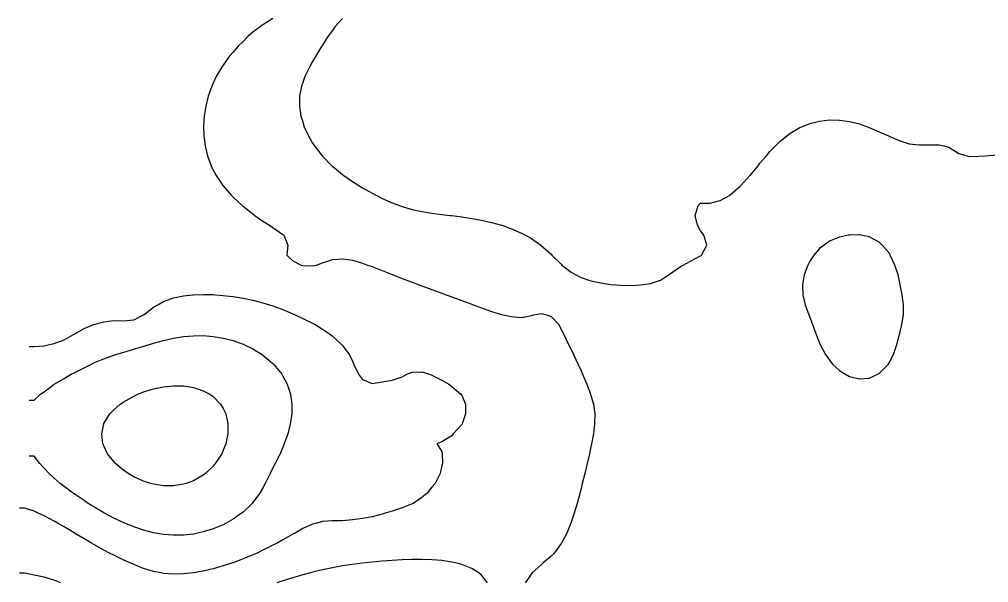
# Model space of a CAD drawing. Extents: x 771911 to 772814, y 1416488 to 1417835.
# Drawn here: x 772017.9 to 772115.4, y 1417211.2 to 1417267.9 of the extents above; entities that cross this region are included whole.
import ezdxf

# ---------------------------------------------------------------- set-up
doc = ezdxf.new("R2010")
doc.units = 0
doc.header["$MEASUREMENT"] = 0
for name, color, linetype in [('754.5', 1, 'CONTINUOUS'), ('755', 1, 'CONTINUOUS'), ('755.5', 1, 'CONTINUOUS'), ('756', 1, 'CONTINUOUS'), ('756.5', 1, 'CONTINUOUS')]:
    doc.layers.add(name, color=color, linetype=linetype)

msp = doc.modelspace()

# ---------------------------------------------------------------- linework, layer by layer
at = {"layer": '754.5', "color": 0, "linetype": 'Continuous'}
for points in [[(772050.434, 1417268.047, 754.5), (772049.674, 1417267.206, 754.5), (772049.434, 1417266.81, 754.5), (772048.955, 1417266.206, 754.5), (772048.434, 1417265.334, 754.5), (772048.339, 1417265.206, 754.5), (772047.726, 1417264.206, 754.5), (772047.434, 1417263.686, 754.5), (772047.15, 1417263.206, 754.5), (772046.655, 1417262.206, 754.5), (772046.434, 1417261.58, 754.5), (772046.298, 1417261.206, 754.5), (772046.105, 1417260.206, 754.5), (772046.099, 1417259.206, 754.5), (772046.259, 1417258.206, 754.5), (772046.434, 1417257.629, 754.5), (772046.564, 1417257.206, 754.5), (772047.007, 1417256.206, 754.5), (772047.434, 1417255.489, 754.5), (772047.611, 1417255.206, 754.5), (772048.387, 1417254.206, 754.5), (772048.434, 1417254.156, 754.5), (772049.365, 1417253.206, 754.5), (772049.434, 1417253.147, 754.5), (772050.434, 1417252.323, 754.5), (772050.581, 1417252.206, 754.5), (772051.434, 1417251.622, 754.5), (772052.071, 1417251.206, 754.5), (772052.434, 1417250.997, 754.5), (772053.434, 1417250.434, 754.5), (772053.878, 1417250.206, 754.5), (772054.434, 1417249.92, 754.5), (772055.434, 1417249.467, 754.5), (772056.159, 1417249.206, 754.5), (772056.434, 1417249.097, 754.5), (772057.434, 1417248.802, 754.5), (772058.434, 1417248.592, 754.5), (772059.434, 1417248.435, 754.5), (772060.434, 1417248.304, 754.5), (772061.246, 1417248.206, 754.5), (772061.434, 1417248.182, 754.5), (772062.434, 1417248.051, 754.5), (772063.434, 1417247.903, 754.5), (772064.434, 1417247.724, 754.5), (772065.434, 1417247.499, 754.5), (772066.434, 1417247.216, 754.5), (772066.462, 1417247.206, 754.5), (772067.434, 1417246.868, 754.5), (772068.434, 1417246.43, 754.5), (772068.845, 1417246.206, 754.5), (772069.434, 1417245.886, 754.5), (772070.39, 1417245.206, 754.5), (772070.434, 1417245.177, 754.5), (772071.434, 1417244.296, 754.5), (772071.507, 1417244.206, 754.5), (772072.434, 1417243.303, 754.5), (772072.513, 1417243.206, 754.5), (772073.434, 1417242.481, 754.5), (772073.925, 1417242.206, 754.5), (772074.434, 1417241.946, 754.5), (772075.434, 1417241.617, 754.5), (772076.434, 1417241.402, 754.5), (772077.434, 1417241.255, 754.5), (772078.015, 1417241.206, 754.5), (772078.434, 1417241.166, 754.5), (772079.434, 1417241.144, 754.5), (772080.434, 1417241.201, 754.5), (772080.464, 1417241.206, 754.5), (772081.434, 1417241.353, 754.5), (772082.434, 1417241.688, 754.5), (772083.233, 1417242.206, 754.5), (772083.434, 1417242.362, 754.5), (772084.434, 1417243.048, 754.5), (772084.698, 1417243.206, 754.5), (772085.434, 1417243.599, 754.5), (772086.434, 1417244.134, 754.5), (772086.546, 1417244.206, 754.5), (772087.089, 1417245.206, 754.5), (772086.788, 1417246.206, 754.5), (772086.434, 1417246.659, 754.5), (772086.165, 1417247.206, 754.5), (772085.923, 1417248.206, 754.5), (772086.214, 1417249.206, 754.5), (772086.434, 1417249.423, 754.5), (772087.434, 1417249.425, 754.5), (772088.434, 1417249.717, 754.5), (772089.377, 1417250.206, 754.5), (772089.434, 1417250.27, 754.5), (772090.434, 1417251.132, 754.5), (772090.518, 1417251.206, 754.5), (772091.417, 1417252.206, 754.5), (772091.434, 1417252.228, 754.5), (772092.246, 1417253.206, 754.5), (772092.434, 1417253.449, 754.5), (772093.078, 1417254.206, 754.5), (772093.434, 1417254.625, 754.5), (772093.996, 1417255.206, 754.5), (772094.434, 1417255.634, 754.5), (772095.124, 1417256.206, 754.5), (772095.434, 1417256.441, 754.5), (772096.434, 1417257.042, 754.5), (772096.804, 1417257.206, 754.5), (772097.434, 1417257.455, 754.5), (772098.434, 1417257.706, 754.5), (772099.434, 1417257.814, 754.5), (772100.434, 1417257.793, 754.5), (772101.434, 1417257.653, 754.5), (772102.434, 1417257.409, 754.5), (772103.047, 1417257.206, 754.5), (772103.434, 1417257.063, 754.5), (772104.434, 1417256.624, 754.5), (772105.37, 1417256.206, 754.5), (772105.434, 1417256.176, 754.5), (772106.434, 1417255.733, 754.5), (772107.434, 1417255.427, 754.5), (772108.434, 1417255.295, 754.5), (772109.434, 1417255.307, 754.5), (772110.434, 1417255.322, 754.5), (772110.929, 1417255.206, 754.5), (772111.434, 1417255.065, 754.5), (772112.434, 1417254.427, 754.5), (772113.274, 1417254.206, 754.5), (772113.434, 1417254.152, 754.5), (772114.434, 1417254.162, 754.5), (772115.1, 1417254.206, 754.5), (772115.434, 1417254.228, 754.5), (772116.434, 1417254.296, 754.5)], [(772104.277, 1417232.206, 754.5), (772104.434, 1417232.278, 754.5), (772105.344, 1417233.206, 754.5), (772105.434, 1417233.372, 754.5), (772105.879, 1417234.206, 754.5), (772106.208, 1417235.206, 754.5), (772106.434, 1417236.126, 754.5), (772106.456, 1417236.206, 754.5), (772106.716, 1417237.206, 754.5), (772106.859, 1417238.206, 754.5), (772106.861, 1417239.206, 754.5), (772106.734, 1417240.206, 754.5), (772106.54, 1417241.206, 754.5), (772106.434, 1417241.758, 754.5), (772106.32, 1417242.206, 754.5), (772106.007, 1417243.206, 754.5), (772105.545, 1417244.206, 754.5), (772105.434, 1417244.42, 754.5), (772104.736, 1417245.206, 754.5), (772104.434, 1417245.516, 754.5), (772103.434, 1417246.041, 754.5), (772102.587, 1417246.206, 754.5), (772102.434, 1417246.243, 754.5), (772101.434, 1417246.228, 754.5), (772101.344, 1417246.206, 754.5), (772100.434, 1417246.025, 754.5), (772099.434, 1417245.595, 754.5), (772098.892, 1417245.206, 754.5), (772098.434, 1417244.861, 754.5), (772097.856, 1417244.206, 754.5), (772097.434, 1417243.584, 754.5), (772097.239, 1417243.206, 754.5), (772096.877, 1417242.206, 754.5), (772096.718, 1417241.206, 754.5), (772096.752, 1417240.206, 754.5), (772096.983, 1417239.206, 754.5), (772097.345, 1417238.206, 754.5), (772097.434, 1417237.964, 754.5), (772097.724, 1417237.206, 754.5), (772098.085, 1417236.206, 754.5), (772098.434, 1417235.378, 754.5), (772098.504, 1417235.206, 754.5), (772099.029, 1417234.206, 754.5), (772099.434, 1417233.636, 754.5), (772099.776, 1417233.206, 754.5), (772100.434, 1417232.596, 754.5), (772101.043, 1417232.206, 754.5), (772101.434, 1417231.998, 754.5), (772102.434, 1417231.735, 754.5), (772103.434, 1417231.807, 754.5), (772104.277, 1417232.206, 754.5)]]:
    msp.add_polyline3d(points, dxfattribs=at)
at = {"layer": '755', "color": 0, "linetype": 'Continuous'}
for points in [[(772043.434, 1417268.026, 755), (772042.434, 1417267.4, 755), (772042.143, 1417267.206, 755), (772041.434, 1417266.64, 755), (772040.911, 1417266.206, 755), (772040.434, 1417265.731, 755), (772039.899, 1417265.206, 755), (772039.434, 1417264.651, 755), (772039.042, 1417264.206, 755), (772038.434, 1417263.34, 755), (772038.334, 1417263.206, 755), (772037.744, 1417262.206, 755), (772037.434, 1417261.509, 755), (772037.288, 1417261.206, 755), (772036.929, 1417260.206, 755), (772036.681, 1417259.206, 755), (772036.531, 1417258.206, 755), (772036.47, 1417257.206, 755), (772036.499, 1417256.206, 755), (772036.622, 1417255.206, 755), (772036.852, 1417254.206, 755), (772037.213, 1417253.206, 755), (772037.434, 1417252.767, 755), (772037.713, 1417252.206, 755), (772038.4, 1417251.206, 755), (772038.434, 1417251.168, 755), (772039.271, 1417250.206, 755), (772039.434, 1417250.057, 755), (772040.35, 1417249.206, 755), (772040.434, 1417249.139, 755), (772041.434, 1417248.349, 755), (772041.623, 1417248.206, 755), (772042.434, 1417247.639, 755), (772043.108, 1417247.206, 755), (772043.434, 1417246.971, 755), (772044.434, 1417246.295, 755), (772044.536, 1417246.206, 755), (772044.929, 1417245.206, 755), (772044.829, 1417244.206, 755), (772045.434, 1417243.626, 755), (772046.275, 1417243.206, 755), (772046.434, 1417243.168, 755), (772047.434, 1417243.113, 755), (772047.83, 1417243.206, 755), (772048.434, 1417243.431, 755), (772049.434, 1417243.765, 755), (772050.434, 1417243.833, 755), (772051.434, 1417243.701, 755), (772052.434, 1417243.411, 755), (772052.954, 1417243.206, 755), (772053.434, 1417243.044, 755), (772054.434, 1417242.651, 755), (772055.434, 1417242.252, 755), (772055.549, 1417242.206, 755), (772056.434, 1417241.857, 755), (772057.434, 1417241.473, 755), (772058.149, 1417241.206, 755), (772058.434, 1417241.098, 755), (772059.434, 1417240.728, 755), (772060.434, 1417240.363, 755), (772060.867, 1417240.206, 755), (772061.434, 1417239.997, 755), (772062.434, 1417239.626, 755), (772063.434, 1417239.257, 755), (772063.576, 1417239.206, 755), (772064.434, 1417238.888, 755), (772065.434, 1417238.538, 755), (772066.434, 1417238.24, 755), (772066.595, 1417238.206, 755), (772067.434, 1417238.012, 755), (772068.434, 1417237.937, 755), (772069.434, 1417238.126, 755), (772069.701, 1417238.206, 755), (772070.434, 1417238.32, 755), (772070.949, 1417238.206, 755), (772071.434, 1417238.023, 755), (772072.184, 1417237.206, 755), (772072.434, 1417236.706, 755), (772072.693, 1417236.206, 755), (772073.168, 1417235.206, 755), (772073.434, 1417234.691, 755), (772073.684, 1417234.206, 755), (772074.14, 1417233.206, 755), (772074.434, 1417232.545, 755), (772074.595, 1417232.206, 755), (772075.024, 1417231.206, 755), (772075.395, 1417230.206, 755), (772075.434, 1417230.075, 755), (772075.682, 1417229.206, 755), (772075.815, 1417228.206, 755), (772075.794, 1417227.206, 755), (772075.677, 1417226.206, 755), (772075.501, 1417225.206, 755), (772075.434, 1417224.901, 755), (772075.284, 1417224.206, 755), (772075.046, 1417223.206, 755), (772074.804, 1417222.206, 755), (772074.563, 1417221.206, 755), (772074.434, 1417220.704, 755), (772074.316, 1417220.206, 755), (772074.053, 1417219.206, 755), (772073.753, 1417218.206, 755), (772073.434, 1417217.3, 755), (772073.404, 1417217.206, 755), (772073.003, 1417216.206, 755), (772072.463, 1417215.206, 755), (772072.434, 1417215.164, 755), (772071.719, 1417214.206, 755), (772071.434, 1417213.899, 755), (772070.636, 1417213.206, 755), (772070.434, 1417213.022, 755), (772069.518, 1417212.206, 755), (772069.434, 1417212.119, 755), (772068.826, 1417211.206, 755)], [(772065.008, 1417211.206, 755), (772064.434, 1417211.972, 755), (772064.142, 1417212.206, 755), (772063.434, 1417212.655, 755), (772062.434, 1417213.046, 755), (772061.782, 1417213.206, 755), (772061.434, 1417213.287, 755), (772060.434, 1417213.437, 755), (772059.434, 1417213.517, 755), (772058.434, 1417213.547, 755), (772057.434, 1417213.539, 755), (772056.434, 1417213.504, 755), (772055.434, 1417213.447, 755), (772054.434, 1417213.372, 755), (772053.434, 1417213.28, 755), (772052.773, 1417213.206, 755), (772052.434, 1417213.171, 755), (772051.434, 1417213.048, 755), (772050.434, 1417212.901, 755), (772049.434, 1417212.726, 755), (772048.434, 1417212.517, 755), (772047.434, 1417212.27, 755), (772047.211, 1417212.206, 755), (772046.434, 1417212.004, 755), (772045.434, 1417211.716, 755), (772044.434, 1417211.406, 755), (772043.824, 1417211.206, 755)], [(772022.067, 1417211.206, 755), (772021.434, 1417211.485, 755), (772020.434, 1417211.778, 755), (772019.434, 1417211.99, 755), (772018.434, 1417212.192, 755), (772017.934, 1417212.192, 755)]]:
    msp.add_polyline3d(points, dxfattribs=at)
at = {"layer": '755.5', "color": 0, "linetype": 'Continuous'}
msp.add_polyline3d([(772018.934, 1417234.986, 755.5), (772019.434, 1417234.986, 755.5), (772020.434, 1417235.08, 755.5), (772020.958, 1417235.206, 755.5), (772021.434, 1417235.302, 755.5), (772022.434, 1417235.679, 755.5), (772023.387, 1417236.206, 755.5), (772023.434, 1417236.239, 755.5), (772024.434, 1417236.807, 755.5), (772025.405, 1417237.206, 755.5), (772025.434, 1417237.219, 755.5), (772026.434, 1417237.495, 755.5), (772027.434, 1417237.608, 755.5), (772028.434, 1417237.59, 755.5), (772029.434, 1417237.694, 755.5), (772030.434, 1417238.192, 755.5), (772030.459, 1417238.206, 755.5), (772031.434, 1417238.98, 755.5), (772031.858, 1417239.206, 755.5), (772032.434, 1417239.549, 755.5), (772033.434, 1417239.903, 755.5), (772034.434, 1417240.108, 755.5), (772035.366, 1417240.206, 755.5), (772035.434, 1417240.214, 755.5), (772036.434, 1417240.246, 755.5), (772037.434, 1417240.223, 755.5), (772037.676, 1417240.206, 755.5), (772038.434, 1417240.154, 755.5), (772039.434, 1417240.039, 755.5), (772040.434, 1417239.882, 755.5), (772041.434, 1417239.676, 755.5), (772042.434, 1417239.416, 755.5), (772043.104, 1417239.206, 755.5), (772043.434, 1417239.097, 755.5), (772044.434, 1417238.72, 755.5), (772045.434, 1417238.304, 755.5), (772045.664, 1417238.206, 755.5), (772046.434, 1417237.838, 755.5), (772047.434, 1417237.337, 755.5), (772047.69, 1417237.206, 755.5), (772048.434, 1417236.747, 755.5), (772049.243, 1417236.206, 755.5), (772049.434, 1417236.045, 755.5), (772050.353, 1417235.206, 755.5), (772050.434, 1417235.108, 755.5), (772051.114, 1417234.206, 755.5), (772051.434, 1417233.572, 755.5), (772051.591, 1417233.206, 755.5), (772052.048, 1417232.206, 755.5), (772052.434, 1417231.692, 755.5), (772053.434, 1417231.279, 755.5), (772054.434, 1417231.432, 755.5), (772055.434, 1417231.618, 755.5), (772056.434, 1417231.95, 755.5), (772056.906, 1417232.206, 755.5), (772057.434, 1417232.405, 755.5), (772058.434, 1417232.442, 755.5), (772059.192, 1417232.206, 755.5), (772059.434, 1417232.111, 755.5), (772060.434, 1417231.618, 755.5), (772061.133, 1417231.206, 755.5), (772061.434, 1417230.989, 755.5), (772062.336, 1417230.206, 755.5), (772062.434, 1417230.063, 755.5), (772062.81, 1417229.206, 755.5), (772062.827, 1417228.206, 755.5), (772062.459, 1417227.206, 755.5), (772062.434, 1417227.159, 755.5), (772061.571, 1417226.206, 755.5), (772061.434, 1417226.022, 755.5), (772060.434, 1417225.401, 755.5), (772059.934, 1417225.206, 755.5), (772060.434, 1417224.446, 755.5), (772060.468, 1417224.206, 755.5), (772060.488, 1417223.206, 755.5), (772060.434, 1417223.017, 755.5), (772060.258, 1417222.206, 755.5), (772059.752, 1417221.206, 755.5), (772059.434, 1417220.823, 755.5), (772058.934, 1417220.206, 755.5), (772058.434, 1417219.794, 755.5), (772057.553, 1417219.206, 755.5), (772057.434, 1417219.143, 755.5), (772056.434, 1417218.747, 755.5), (772055.434, 1417218.437, 755.5), (772054.739, 1417218.206, 755.5), (772054.434, 1417218.122, 755.5), (772053.434, 1417217.863, 755.5), (772052.434, 1417217.676, 755.5), (772051.434, 1417217.538, 755.5), (772050.434, 1417217.448, 755.5), (772049.434, 1417217.446, 755.5), (772048.434, 1417217.381, 755.5), (772047.848, 1417217.206, 755.5), (772047.434, 1417217.106, 755.5), (772046.434, 1417216.66, 755.5), (772045.663, 1417216.206, 755.5), (772045.434, 1417216.095, 755.5), (772044.434, 1417215.538, 755.5), (772043.866, 1417215.206, 755.5), (772043.434, 1417214.99, 755.5), (772042.434, 1417214.486, 755.5), (772041.861, 1417214.206, 755.5), (772041.434, 1417214.021, 755.5), (772040.434, 1417213.606, 755.5), (772039.434, 1417213.226, 755.5), (772039.377, 1417213.206, 755.5), (772038.434, 1417212.902, 755.5), (772037.434, 1417212.619, 755.5), (772036.434, 1417212.382, 755.5), (772035.451, 1417212.206, 755.5), (772035.434, 1417212.203, 755.5), (772034.434, 1417212.096, 755.5), (772033.434, 1417212.075, 755.5), (772032.434, 1417212.159, 755.5), (772032.199, 1417212.206, 755.5), (772031.434, 1417212.355, 755.5), (772030.434, 1417212.653, 755.5), (772029.434, 1417213.037, 755.5), (772029.061, 1417213.206, 755.5), (772028.434, 1417213.483, 755.5), (772027.434, 1417213.976, 755.5), (772027, 1417214.206, 755.5), (772026.434, 1417214.504, 755.5), (772025.434, 1417215.059, 755.5), (772025.18, 1417215.206, 755.5), (772024.434, 1417215.639, 755.5), (772023.469, 1417216.206, 755.5), (772023.434, 1417216.228, 755.5), (772022.434, 1417216.827, 755.5), (772021.771, 1417217.206, 755.5), (772021.434, 1417217.405, 755.5), (772020.434, 1417217.945, 755.5), (772019.839, 1417218.206, 755.5), (772019.434, 1417218.408, 755.5), (772018.434, 1417218.712, 755.5), (772017.934, 1417218.712, 755.5)], dxfattribs=at)
at = {"layer": '756', "color": 0, "linetype": 'Continuous'}
msp.add_polyline3d([(772018.934, 1417229.604, 756), (772019.434, 1417229.604, 756), (772020.056, 1417230.206, 756), (772020.434, 1417230.451, 756), (772021.434, 1417231.204, 756), (772021.437, 1417231.206, 756), (772022.434, 1417231.793, 756), (772023.136, 1417232.206, 756), (772023.434, 1417232.355, 756), (772024.434, 1417232.863, 756), (772025.129, 1417233.206, 756), (772025.434, 1417233.343, 756), (772026.434, 1417233.759, 756), (772027.434, 1417234.134, 756), (772027.647, 1417234.206, 756), (772028.434, 1417234.447, 756), (772029.434, 1417234.736, 756), (772030.434, 1417235.03, 756), (772031.028, 1417235.206, 756), (772031.434, 1417235.324, 756), (772032.434, 1417235.598, 756), (772033.434, 1417235.832, 756), (772034.434, 1417236.001, 756), (772035.434, 1417236.091, 756), (772036.434, 1417236.096, 756), (772037.434, 1417236.015, 756), (772038.434, 1417235.848, 756), (772039.434, 1417235.591, 756), (772040.434, 1417235.242, 756), (772040.518, 1417235.206, 756), (772041.434, 1417234.757, 756), (772042.343, 1417234.206, 756), (772042.434, 1417234.141, 756), (772043.434, 1417233.293, 756), (772043.524, 1417233.206, 756), (772044.329, 1417232.206, 756), (772044.434, 1417232.024, 756), (772044.865, 1417231.206, 756), (772045.19, 1417230.206, 756), (772045.335, 1417229.206, 756), (772045.326, 1417228.206, 756), (772045.186, 1417227.206, 756), (772044.933, 1417226.206, 756), (772044.583, 1417225.206, 756), (772044.434, 1417224.871, 756), (772044.151, 1417224.206, 756), (772043.66, 1417223.206, 756), (772043.434, 1417222.768, 756), (772043.147, 1417222.206, 756), (772042.651, 1417221.206, 756), (772042.434, 1417220.769, 756), (772042.098, 1417220.206, 756), (772041.434, 1417219.294, 756), (772041.358, 1417219.206, 756), (772040.434, 1417218.321, 756), (772040.293, 1417218.206, 756), (772039.434, 1417217.612, 756), (772038.726, 1417217.206, 756), (772038.434, 1417217.059, 756), (772037.434, 1417216.644, 756), (772036.434, 1417216.33, 756), (772035.864, 1417216.206, 756), (772035.434, 1417216.12, 756), (772034.434, 1417216.011, 756), (772033.434, 1417215.995, 756), (772032.434, 1417216.073, 756), (772031.641, 1417216.206, 756), (772031.434, 1417216.242, 756), (772030.434, 1417216.504, 756), (772029.434, 1417216.841, 756), (772028.525, 1417217.206, 756), (772028.434, 1417217.245, 756), (772027.434, 1417217.725, 756), (772026.51, 1417218.206, 756), (772026.434, 1417218.249, 756), (772025.434, 1417218.843, 756), (772024.842, 1417219.206, 756), (772024.434, 1417219.479, 756), (772023.434, 1417220.157, 756), (772023.361, 1417220.206, 756), (772022.434, 1417220.917, 756), (772022.05, 1417221.206, 756), (772021.434, 1417221.758, 756), (772020.926, 1417222.206, 756), (772020.434, 1417222.752, 756), (772019.993, 1417223.206, 756), (772019.434, 1417223.949, 756), (772018.934, 1417223.949, 756)], dxfattribs=at)
at = {"layer": '756.5', "color": 0, "linetype": 'Continuous'}
msp.add_polyline3d([(772034.704, 1417221.206, 756.5), (772034.434, 1417221.125, 756.5), (772033.434, 1417220.981, 756.5), (772032.434, 1417220.987, 756.5), (772031.434, 1417221.132, 756.5), (772031.162, 1417221.206, 756.5), (772030.434, 1417221.441, 756.5), (772029.434, 1417221.894, 756.5), (772028.883, 1417222.206, 756.5), (772028.434, 1417222.524, 756.5), (772027.609, 1417223.206, 756.5), (772027.434, 1417223.406, 756.5), (772026.805, 1417224.206, 756.5), (772026.434, 1417224.99, 756.5), (772026.339, 1417225.206, 756.5), (772026.215, 1417226.206, 756.5), (772026.419, 1417227.206, 756.5), (772026.434, 1417227.233, 756.5), (772027.021, 1417228.206, 756.5), (772027.434, 1417228.628, 756.5), (772028.08, 1417229.206, 756.5), (772028.434, 1417229.44, 756.5), (772029.434, 1417230.008, 756.5), (772029.855, 1417230.206, 756.5), (772030.434, 1417230.428, 756.5), (772031.434, 1417230.729, 756.5), (772032.434, 1417230.942, 756.5), (772033.434, 1417231.052, 756.5), (772034.434, 1417231.04, 756.5), (772035.434, 1417230.882, 756.5), (772036.434, 1417230.55, 756.5), (772037.087, 1417230.206, 756.5), (772037.434, 1417229.954, 756.5), (772038.167, 1417229.206, 756.5), (772038.434, 1417228.764, 756.5), (772038.697, 1417228.206, 756.5), (772038.909, 1417227.206, 756.5), (772038.894, 1417226.206, 756.5), (772038.685, 1417225.206, 756.5), (772038.434, 1417224.55, 756.5), (772038.283, 1417224.206, 756.5), (772037.643, 1417223.206, 756.5), (772037.434, 1417222.956, 756.5), (772036.652, 1417222.206, 756.5), (772036.434, 1417222.04, 756.5), (772035.434, 1417221.474, 756.5), (772034.704, 1417221.206, 756.5)], dxfattribs=at)

doc.saveas('drawing.dxf')
